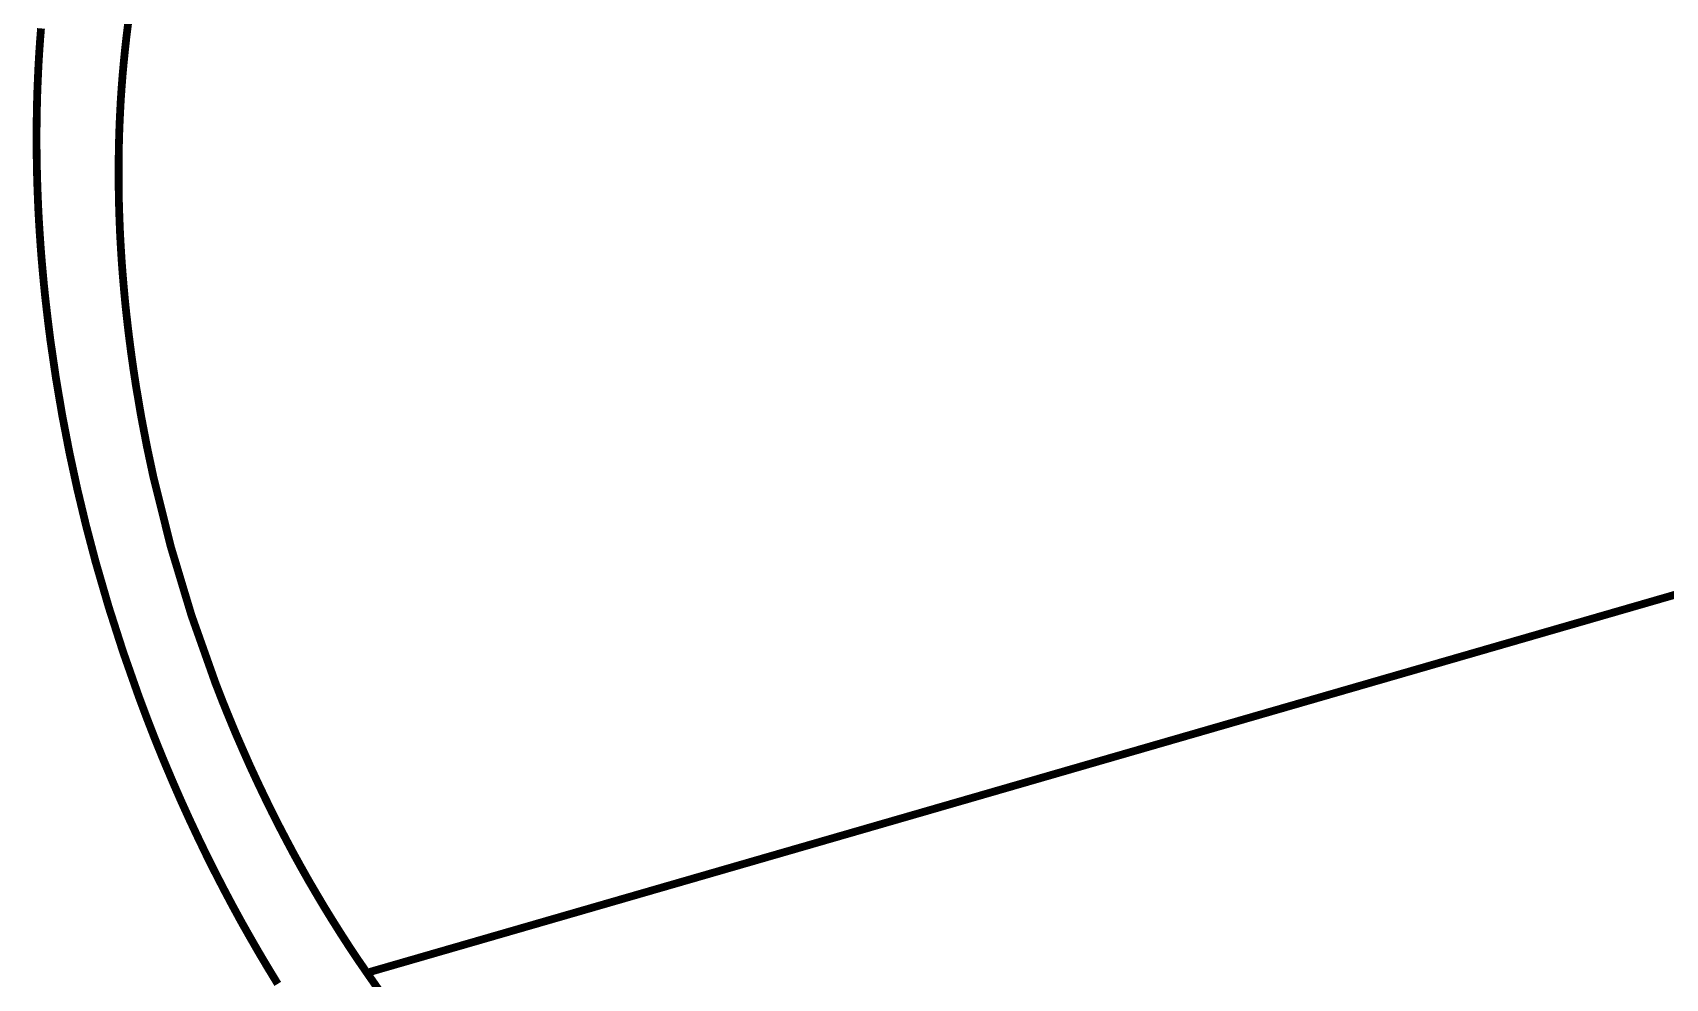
# Model space of a CAD drawing. Header units: millimetres. Extents: x 235 to 830, y 272 to 692.
# Drawn here: x 625.699 to 628.359, y 333.3 to 334.839 of the extents above; entities that cross this region are included whole.
import ezdxf

# ---------------------------------------------------------------- set-up
doc = ezdxf.new("R2010")
doc.units = ezdxf.units.MM
doc.layers.add('Mechanical1', color=6, linetype='Continuous')

msp = doc.modelspace()

# ---------------------------------------------------------------- linework, layer by layer
at = {"layer": 'Mechanical1', "const_width": 0.0127}
for points in [[(626.244, 333.3087), (634.2862, 335.6321)], [(625.7115, 334.8261), (625.7131, 334.8464)], [(625.8522, 334.8325), (625.8551, 334.8555)], [(625.7101, 334.8058), (625.7115, 334.8261)], [(625.8478, 334.7906), (625.8499, 334.8116)], [(625.8499, 334.8116), (625.8522, 334.8325)], [(625.7081, 334.7673), (625.7089, 334.7854)], [(625.7089, 334.7854), (625.7101, 334.8058)], [(625.8459, 334.7696), (625.8478, 334.7906)], [(625.7073, 334.7492), (625.7081, 334.7673)], [(625.8443, 334.7487), (625.8459, 334.7696)], [(625.7063, 334.7129), (625.7067, 334.731)], [(625.7067, 334.731), (625.7073, 334.7492)], [(625.842, 334.7109), (625.843, 334.7298)], [(625.843, 334.7298), (625.8443, 334.7487)], [(625.706, 334.6948), (625.7063, 334.7129)], [(625.8411, 334.692), (625.842, 334.7109)], [(625.7058, 334.6766), (625.706, 334.6948)], [(625.8404, 334.673), (625.8411, 334.692)], [(625.7058, 334.6585), (625.706, 334.6403)], [(625.8396, 334.6352), (625.8399, 334.6541)], [(625.8399, 334.6541), (625.8404, 334.673)], [(625.706, 334.6403), (625.7063, 334.6222)], [(625.7063, 334.6222), (625.7067, 334.604)], [(625.8395, 334.6163), (625.8396, 334.6352)], [(625.7067, 334.604), (625.7073, 334.5859)], [(625.8395, 334.5974), (625.8397, 334.5806)], [(625.7073, 334.5859), (625.708, 334.5677)], [(625.8397, 334.5806), (625.84, 334.5638)], [(625.708, 334.5677), (625.7088, 334.5496)], [(625.7088, 334.5496), (625.7098, 334.5314)], [(625.84, 334.5638), (625.8405, 334.547)], [(625.8405, 334.547), (625.8411, 334.5302)], [(625.7098, 334.5314), (625.7111, 334.511)], [(625.8411, 334.5302), (625.8418, 334.5134)], [(625.7111, 334.511), (625.7125, 334.4906)], [(625.7125, 334.4906), (625.7141, 334.4703)], [(625.8418, 334.5134), (625.8427, 334.4966)], [(625.8427, 334.4966), (625.8437, 334.4799)], [(625.7141, 334.4703), (625.7159, 334.4499)], [(625.8437, 334.4799), (625.8448, 334.4631)], [(625.8448, 334.4631), (625.8461, 334.4463)], [(625.7159, 334.4499), (625.7178, 334.4295)], [(625.8461, 334.4463), (625.8475, 334.4296)], [(625.7178, 334.4295), (625.7199, 334.4092)], [(625.7199, 334.4092), (625.7222, 334.3889)], [(625.8475, 334.4296), (625.849, 334.4129)], [(625.849, 334.4129), (625.8506, 334.3961)], [(625.7222, 334.3889), (625.7246, 334.3686)], [(625.8506, 334.3961), (625.8524, 334.3794)], [(625.7246, 334.3686), (625.7283, 334.3393)], [(625.8524, 334.3794), (625.8543, 334.3627)], [(625.8543, 334.3627), (625.8563, 334.346)], [(625.9972, 333.7806), (626.0086, 333.7512)], [(625.872, 333.7595), (625.8855, 333.7234)], [(626.0086, 333.7512), (626.0197, 333.7239)], [(625.8855, 333.7234), (625.8995, 333.6874)], [(626.0197, 333.7239), (626.031, 333.6967)], [(626.031, 333.6967), (626.0428, 333.6697)], [(625.8995, 333.6874), (625.9132, 333.6538)], [(626.0428, 333.6697), (626.0539, 333.6447)], [(625.9132, 333.6538), (625.9274, 333.6203)], [(626.0539, 333.6447), (626.0654, 333.6199)], [(625.9274, 333.6203), (625.941, 333.5891)], [(626.0654, 333.6199), (626.0772, 333.5952)], [(625.941, 333.5891), (625.9551, 333.5581)], [(626.0772, 333.5952), (626.0892, 333.5706)], [(625.9551, 333.5581), (625.9686, 333.5294)], [(626.0892, 333.5706), (626.1006, 333.5481)], [(626.1006, 333.5481), (626.1123, 333.5257)], [(625.9686, 333.5294), (625.9824, 333.5008)], [(626.1123, 333.5257), (626.1241, 333.5035)], [(625.9824, 333.5008), (625.9966, 333.4724)], [(626.1241, 333.5035), (626.1363, 333.4814)], [(626.1363, 333.4814), (626.1487, 333.4594)], [(625.9966, 333.4724), (626.0112, 333.4441)], [(626.1487, 333.4594), (626.1614, 333.4377)], [(626.0112, 333.4441), (626.025, 333.4181)], [(626.1614, 333.4377), (626.1743, 333.416)], [(626.025, 333.4181), (626.0391, 333.3922)], [(626.1743, 333.416), (626.1875, 333.3946)], [(626.0391, 333.3922), (626.0536, 333.3666)], [(626.1875, 333.3946), (626.2009, 333.3733)], [(626.2009, 333.3733), (626.2146, 333.3521)], [(626.0536, 333.3666), (626.0683, 333.3411)], [(626.2146, 333.3521), (626.2285, 333.3312)], [(626.0683, 333.3411), (626.0834, 333.3157)], [(626.2285, 333.3312), (626.244, 333.3087)], [(626.0834, 333.3157), (626.0987, 333.2906)], [(626.244, 333.3087), (628.3022, 330.349)]]:
    msp.add_lwpolyline(points, dxfattribs=at)
at = {"layer": 'Mechanical1', "const_width": 0.00635}
for points in [[(625.7084, 334.8261, 1), (625.7147, 334.8261, 1)], [(625.7084, 334.8261, 1), (625.7147, 334.8261, 1)], [(625.8467, 334.8116, 1), (625.8531, 334.8116, 1)], [(625.8467, 334.8116, 1), (625.8531, 334.8116, 1)], [(625.8491, 334.8325, 1), (625.8554, 334.8325, 1)], [(625.8491, 334.8325, 1), (625.8554, 334.8325, 1)], [(625.7058, 334.7854, 1), (625.7121, 334.7854, 1)], [(625.7058, 334.7854, 1), (625.7121, 334.7854, 1)], [(625.707, 334.8058, 1), (625.7133, 334.8058, 1)], [(625.707, 334.8058, 1), (625.7133, 334.8058, 1)], [(625.8446, 334.7906, 1), (625.851, 334.7906, 1)], [(625.8446, 334.7906, 1), (625.851, 334.7906, 1)], [(625.7049, 334.7673, 1), (625.7112, 334.7673, 1)], [(625.7049, 334.7673, 1), (625.7112, 334.7673, 1)], [(625.8427, 334.7696, 1), (625.8491, 334.7696, 1)], [(625.8427, 334.7696, 1), (625.8491, 334.7696, 1)], [(625.7035, 334.731, 1), (625.7099, 334.731, 1)], [(625.7035, 334.731, 1), (625.7099, 334.731, 1)], [(625.7041, 334.7492, 1), (625.7105, 334.7492, 1)], [(625.7041, 334.7492, 1), (625.7105, 334.7492, 1)], [(625.8399, 334.7298, 1), (625.8462, 334.7298, 1)], [(625.8399, 334.7298, 1), (625.8462, 334.7298, 1)], [(625.8411, 334.7487, 1), (625.8475, 334.7487, 1)], [(625.8411, 334.7487, 1), (625.8475, 334.7487, 1)], [(625.7031, 334.7129, 1), (625.7094, 334.7129, 1)], [(625.7031, 334.7129, 1), (625.7094, 334.7129, 1)], [(625.8388, 334.7109, 1), (625.8452, 334.7109, 1)], [(625.8388, 334.7109, 1), (625.8452, 334.7109, 1)], [(625.7027, 334.6766, 1), (625.709, 334.6766, 1)], [(625.7027, 334.6766, 1), (625.709, 334.6766, 1)], [(625.7028, 334.6948, 1), (625.7092, 334.6948, 1)], [(625.7028, 334.6948, 1), (625.7092, 334.6948, 1)], [(625.8379, 334.692, 1), (625.8443, 334.692, 1)], [(625.8379, 334.692, 1), (625.8443, 334.692, 1)], [(625.7027, 334.6585, 1), (625.709, 334.6585, 1)], [(625.7027, 334.6585, 1), (625.709, 334.6585, 1)], [(625.8368, 334.6541, 1), (625.8431, 334.6541, 1)], [(625.8368, 334.6541, 1), (625.8431, 334.6541, 1)], [(625.8373, 334.673, 1), (625.8436, 334.673, 1)], [(625.8373, 334.673, 1), (625.8436, 334.673, 1)], [(625.7028, 334.6403, 1), (625.7092, 334.6403, 1)], [(625.7028, 334.6403, 1), (625.7092, 334.6403, 1)], [(625.7031, 334.6222, 1), (625.7094, 334.6222, 1)], [(625.7031, 334.6222, 1), (625.7094, 334.6222, 1)], [(625.8364, 334.6352, 1), (625.8428, 334.6352, 1)], [(625.8364, 334.6352, 1), (625.8428, 334.6352, 1)], [(625.7035, 334.604, 1), (625.7099, 334.604, 1)], [(625.7035, 334.604, 1), (625.7099, 334.604, 1)], [(625.8363, 334.6163, 1), (625.8427, 334.6163, 1)], [(625.8363, 334.6163, 1), (625.8427, 334.6163, 1)], [(625.8364, 334.5974, 1), (625.8427, 334.5974, 1)], [(625.8364, 334.5974, 1), (625.8427, 334.5974, 1)], [(625.7041, 334.5859, 1), (625.7104, 334.5859, 1)], [(625.7041, 334.5859, 1), (625.7104, 334.5859, 1)], [(625.8365, 334.5806, 1), (625.8429, 334.5806, 1)], [(625.8365, 334.5806, 1), (625.8429, 334.5806, 1)], [(625.7048, 334.5677, 1), (625.7112, 334.5677, 1)], [(625.7048, 334.5677, 1), (625.7112, 334.5677, 1)], [(625.7057, 334.5496, 1), (625.712, 334.5496, 1)], [(625.7057, 334.5496, 1), (625.712, 334.5496, 1)], [(625.8369, 334.5638, 1), (625.8432, 334.5638, 1)], [(625.8369, 334.5638, 1), (625.8432, 334.5638, 1)], [(625.8373, 334.547, 1), (625.8437, 334.547, 1)], [(625.8373, 334.547, 1), (625.8437, 334.547, 1)], [(625.7066, 334.5314, 1), (625.713, 334.5314, 1)], [(625.7066, 334.5314, 1), (625.713, 334.5314, 1)], [(625.8379, 334.5302, 1), (625.8443, 334.5302, 1)], [(625.8379, 334.5302, 1), (625.8443, 334.5302, 1)], [(625.7079, 334.511, 1), (625.7143, 334.511, 1)], [(625.7079, 334.511, 1), (625.7143, 334.511, 1)], [(625.7093, 334.4906, 1), (625.7157, 334.4906, 1)], [(625.7093, 334.4906, 1), (625.7157, 334.4906, 1)], [(625.8387, 334.5134, 1), (625.845, 334.5134, 1)], [(625.8387, 334.5134, 1), (625.845, 334.5134, 1)], [(625.8395, 334.4966, 1), (625.8459, 334.4966, 1)], [(625.8395, 334.4966, 1), (625.8459, 334.4966, 1)], [(625.7109, 334.4703, 1), (625.7173, 334.4703, 1)], [(625.7109, 334.4703, 1), (625.7173, 334.4703, 1)], [(625.8405, 334.4799, 1), (625.8469, 334.4799, 1)], [(625.8405, 334.4799, 1), (625.8469, 334.4799, 1)], [(625.8417, 334.4631, 1), (625.848, 334.4631, 1)], [(625.8417, 334.4631, 1), (625.848, 334.4631, 1)], [(625.7127, 334.4499, 1), (625.7191, 334.4499, 1)], [(625.7127, 334.4499, 1), (625.7191, 334.4499, 1)], [(625.8429, 334.4463, 1), (625.8493, 334.4463, 1)], [(625.8429, 334.4463, 1), (625.8493, 334.4463, 1)], [(625.7146, 334.4295, 1), (625.721, 334.4295, 1)], [(625.7146, 334.4295, 1), (625.721, 334.4295, 1)], [(625.7167, 334.4092, 1), (625.7231, 334.4092, 1)], [(625.7167, 334.4092, 1), (625.7231, 334.4092, 1)], [(625.8443, 334.4296, 1), (625.8507, 334.4296, 1)], [(625.8443, 334.4296, 1), (625.8507, 334.4296, 1)], [(625.8458, 334.4129, 1), (625.8522, 334.4129, 1)], [(625.8458, 334.4129, 1), (625.8522, 334.4129, 1)], [(625.719, 334.3889, 1), (625.7253, 334.3889, 1)], [(625.719, 334.3889, 1), (625.7253, 334.3889, 1)], [(625.8475, 334.3961, 1), (625.8538, 334.3961, 1)], [(625.8475, 334.3961, 1), (625.8538, 334.3961, 1)], [(625.7214, 334.3686, 1), (625.7277, 334.3686, 1)], [(625.7214, 334.3686, 1), (625.7277, 334.3686, 1)], [(625.8492, 334.3794, 1), (625.8556, 334.3794, 1)], [(625.8492, 334.3794, 1), (625.8556, 334.3794, 1)], [(625.8511, 334.3627, 1), (625.8574, 334.3627, 1)], [(625.8511, 334.3627, 1), (625.8574, 334.3627, 1)], [(625.7251, 334.3393, 1), (625.7315, 334.3393, 1)], [(625.7251, 334.3393, 1), (625.7315, 334.3393, 1)], [(625.8531, 334.346, 1), (625.8594, 334.346, 1)], [(625.8531, 334.346, 1), (625.8594, 334.346, 1)], [(625.8645, 334.2649, 1), (625.8709, 334.2649, 1)], [(625.8645, 334.2649, 1), (625.8709, 334.2649, 1)], [(625.7561, 334.156, 1), (625.7625, 334.156, 1)], [(625.7561, 334.156, 1), (625.7625, 334.156, 1)], [(625.8929, 334.1164, 1), (625.8992, 334.1164, 1)], [(625.8929, 334.1164, 1), (625.8992, 334.1164, 1)], [(625.7989, 333.9775, 1), (625.8052, 333.9775, 1)], [(625.7989, 333.9775, 1), (625.8052, 333.9775, 1)], [(625.994, 333.7806, 1), (626.0004, 333.7806, 1)], [(625.994, 333.7806, 1), (626.0004, 333.7806, 1)], [(625.8688, 333.7595, 1), (625.8751, 333.7595, 1)], [(625.8688, 333.7595, 1), (625.8751, 333.7595, 1)], [(626.0055, 333.7512, 1), (626.0118, 333.7512, 1)], [(626.0055, 333.7512, 1), (626.0118, 333.7512, 1)], [(625.8823, 333.7234, 1), (625.8887, 333.7234, 1)], [(625.8823, 333.7234, 1), (625.8887, 333.7234, 1)], [(626.0165, 333.7239, 1), (626.0229, 333.7239, 1)], [(626.0165, 333.7239, 1), (626.0229, 333.7239, 1)], [(626.0279, 333.6967, 1), (626.0342, 333.6967, 1)], [(626.0279, 333.6967, 1), (626.0342, 333.6967, 1)], [(625.8964, 333.6874, 1), (625.9027, 333.6874, 1)], [(625.8964, 333.6874, 1), (625.9027, 333.6874, 1)], [(626.0396, 333.6697, 1), (626.0459, 333.6697, 1)], [(626.0396, 333.6697, 1), (626.0459, 333.6697, 1)], [(625.9101, 333.6538, 1), (625.9164, 333.6538, 1)], [(625.9101, 333.6538, 1), (625.9164, 333.6538, 1)], [(626.0508, 333.6447, 1), (626.0571, 333.6447, 1)], [(626.0508, 333.6447, 1), (626.0571, 333.6447, 1)], [(625.9242, 333.6203, 1), (625.9305, 333.6203, 1)], [(625.9242, 333.6203, 1), (625.9305, 333.6203, 1)], [(626.0622, 333.6199, 1), (626.0686, 333.6199, 1)], [(626.0622, 333.6199, 1), (626.0686, 333.6199, 1)], [(625.9379, 333.5891, 1), (625.9442, 333.5891, 1)], [(625.9379, 333.5891, 1), (625.9442, 333.5891, 1)], [(626.074, 333.5952, 1), (626.0803, 333.5952, 1)], [(626.074, 333.5952, 1), (626.0803, 333.5952, 1)], [(625.9519, 333.5581, 1), (625.9583, 333.5581, 1)], [(625.9519, 333.5581, 1), (625.9583, 333.5581, 1)], [(626.086, 333.5706, 1), (626.0924, 333.5706, 1)], [(626.086, 333.5706, 1), (626.0924, 333.5706, 1)], [(626.0974, 333.5481, 1), (626.1038, 333.5481, 1)], [(626.0974, 333.5481, 1), (626.1038, 333.5481, 1)], [(625.9654, 333.5294, 1), (625.9718, 333.5294, 1)], [(625.9654, 333.5294, 1), (625.9718, 333.5294, 1)], [(626.1091, 333.5257, 1), (626.1154, 333.5257, 1)], [(626.1091, 333.5257, 1), (626.1154, 333.5257, 1)], [(625.9793, 333.5008, 1), (625.9856, 333.5008, 1)], [(625.9793, 333.5008, 1), (625.9856, 333.5008, 1)], [(626.121, 333.5035, 1), (626.1273, 333.5035, 1)], [(626.121, 333.5035, 1), (626.1273, 333.5035, 1)], [(626.1331, 333.4814, 1), (626.1395, 333.4814, 1)], [(626.1331, 333.4814, 1), (626.1395, 333.4814, 1)], [(625.9935, 333.4724, 1), (625.9998, 333.4724, 1)], [(625.9935, 333.4724, 1), (625.9998, 333.4724, 1)], [(626.1455, 333.4594, 1), (626.1519, 333.4594, 1)], [(626.1455, 333.4594, 1), (626.1519, 333.4594, 1)], [(626.008, 333.4441, 1), (626.0144, 333.4441, 1)], [(626.008, 333.4441, 1), (626.0144, 333.4441, 1)], [(626.1582, 333.4377, 1), (626.1645, 333.4377, 1)], [(626.1582, 333.4377, 1), (626.1645, 333.4377, 1)], [(626.0218, 333.4181, 1), (626.0282, 333.4181, 1)], [(626.0218, 333.4181, 1), (626.0282, 333.4181, 1)], [(626.1711, 333.416, 1), (626.1775, 333.416, 1)], [(626.1711, 333.416, 1), (626.1775, 333.416, 1)], [(626.036, 333.3922, 1), (626.0423, 333.3922, 1)], [(626.036, 333.3922, 1), (626.0423, 333.3922, 1)], [(626.1843, 333.3946, 1), (626.1906, 333.3946, 1)], [(626.1843, 333.3946, 1), (626.1906, 333.3946, 1)], [(626.1977, 333.3733, 1), (626.2041, 333.3733, 1)], [(626.1977, 333.3733, 1), (626.2041, 333.3733, 1)], [(626.0504, 333.3666, 1), (626.0568, 333.3666, 1)], [(626.0504, 333.3666, 1), (626.0568, 333.3666, 1)], [(626.2114, 333.3521, 1), (626.2178, 333.3521, 1)], [(626.2114, 333.3521, 1), (626.2178, 333.3521, 1)], [(626.0651, 333.3411, 1), (626.0715, 333.3411, 1)], [(626.0651, 333.3411, 1), (626.0715, 333.3411, 1)], [(626.2254, 333.3312, 1), (626.2317, 333.3312, 1)], [(626.2254, 333.3312, 1), (626.2317, 333.3312, 1)], [(626.0802, 333.3157, 1), (626.0865, 333.3157, 1)], [(626.0802, 333.3157, 1), (626.0865, 333.3157, 1)], [(626.2408, 333.3087, 1), (626.2471, 333.3087, 1)], [(626.2408, 333.3087, 1), (626.2471, 333.3087, 1)], [(626.2408, 333.3087, 1), (626.2471, 333.3087, 1)]]:
    msp.add_lwpolyline(points, format="xyb", close=True, dxfattribs=at)
at = {"layer": 'Mechanical1', "const_width": 0.0127}
for points in [[(625.7058, 334.6585, -0.002002), (625.7058, 334.6766)], [(625.8395, 334.5974, -0.002354), (625.8395, 334.6163)], [(625.7593, 334.156, -0.017173), (625.7283, 334.3393)], [(625.8677, 334.2649, -0.008604), (625.8563, 334.346)], [(625.8961, 334.1164, -0.015753), (625.8677, 334.2649)], [(625.8021, 333.9775, -0.016781), (625.7593, 334.156)], [(625.9972, 333.7806, -0.036097), (625.8961, 334.1164)], [(625.872, 333.7595, -0.020706), (625.8021, 333.9775)]]:
    msp.add_lwpolyline(points, format="xyb", dxfattribs=at)

doc.saveas('drawing.dxf')
